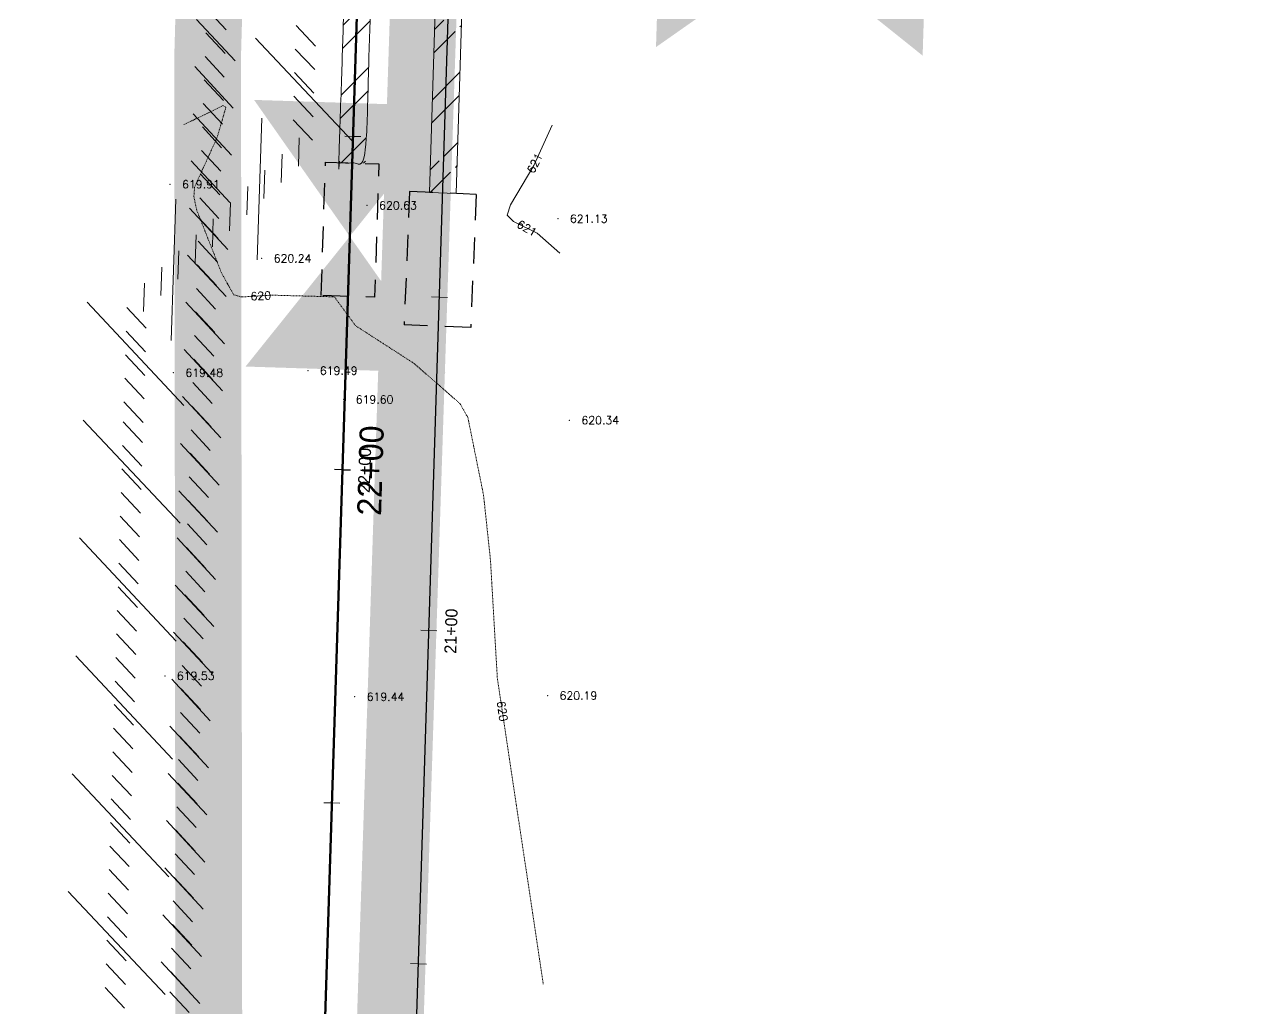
# Model space of a CAD drawing. Extents: x 2536931 to 2538613, y 7112513 to 7131087.
# Drawn here: x 2538331.3 to 2538514.2, y 7126976.9 to 7127124.4 of the extents above; entities that cross this region are included whole.
import ezdxf
from ezdxf.enums import TextEntityAlignment as Align

# ---------------------------------------------------------------- set-up
doc = ezdxf.new("R2010")
doc.units = 0
doc.header["$MEASUREMENT"] = 0
doc.linetypes.add('DGN Style 2', pattern=[6.486575, 3.891945, -2.59463])
doc.linetypes.add('HIDDEN2', pattern=[0.1875, 0.125, -0.0625])
for name, color, linetype, lineweight in [('C-BORE-PIT', 5, 'DGN Style 2', 30), ('C-PIPE-CASING', 6, 'Continuous', 13), ('C-SSWR-UGND', 1, 'Continuous', 30), ('C-SSWR-UGND-ABAN', 7, 'Continuous', 13), ('C-SSWR-UGND-ABAN-20-SCALE', 7, 'Continuous', 13), ('C-WATR-INST-100SCALE', 7, 'Continuous', 30), ('C-WATR-INST-200SCALE', 3, 'Continuous', 30), ('C-WATR-INST-20SCALE', 30, 'Continuous', 30), ('C-WATR-INST-40SCALE', 1, 'Continuous', 30), ('C-WATR-UGND', 4, 'Continuous', 53), ('C-WATR-UGND-ABANDON-100', 7, 'Continuous', 13), ('C-WATR-UGND-ABANDON-20', 7, 'Continuous', 13), ('D_ALIGN_WL_20_SCALE', 7, 'Continuous', 30), ('D_ALIGN_WL_40_SCALE', 7, 'Continuous', 30), ('distance', 54, 'Continuous', 0), ('PT', 7, 'Continuous', 0), ('PTELEV', 5, 'Continuous', 0), ('V-TOPO-MAJR', 252, 'HIDDEN2', 0), ('V-TOPO-MINR', 8, 'Continuous', 0)]:
    doc.layers.add(name, color=color, linetype=linetype, lineweight=lineweight)
doc.layers.add('C-WATR-UGND-OLD', color=56, linetype='Continuous', lineweight=53, plot=False)
doc.styles.add('L90', font='simplex.shx', dxfattribs={"height": 0.0075})
doc.styles.add('PTXT', font='romans.shx')
doc.styles.add('ROMANS', font='romans.shx')
doc.styles.add('Style-BRIDGE', font='BRIDGE.shx')

# ---------------------------------------------------------------- blocks, each defined once
blk = doc.blocks.new('WVP40SC')
at = {"layer": 'C-WATR-INST-40SCALE', "extrusion": (0, 0, -1)}
blk.add_solid([(4, -3), (4, 3), (0, 0)], dxfattribs=at)
at = {"layer": 'C-WATR-INST-40SCALE'}
blk.add_solid([(0, 0), (4, -3), (4, 3)], dxfattribs=at)
blk = doc.blocks.new('WVP40SC_1')
at = {"layer": 'C-WATR-INST-20SCALE', "extrusion": (0, 0, -1)}
blk.add_solid([(4, -3), (4, 3), (0, 0)], dxfattribs=at)
at = {"layer": 'C-WATR-INST-20SCALE'}
blk.add_solid([(0, 0), (4, -3), (4, 3)], dxfattribs=at)
blk = doc.blocks.new('WVP40SC_2')
at = {"layer": 'C-WATR-INST-200SCALE', "extrusion": (0, 0, -1)}
blk.add_solid([(4, -3), (4, 3), (0, 0)], dxfattribs=at)
at = {"layer": 'C-WATR-INST-200SCALE'}
blk.add_solid([(0, 0), (4, -3), (4, 3)], dxfattribs=at)
blk = doc.blocks.new('WVP40SC_3')
at = {"layer": 'C-WATR-UGND-OLD', "extrusion": (0, 0, -1)}
blk.add_solid([(4, -3), (4, 3), (0, 0)], dxfattribs=at)
at = {"layer": 'C-WATR-UGND-OLD'}
blk.add_solid([(0, 0), (4, -3), (4, 3)], dxfattribs=at)

msp = doc.modelspace()

# ---------------------------------------------------------------- hatches: boundary and pattern name
at = {"layer": 'C-PIPE-CASING', "lineweight": 13}
h = msp.add_hatch(dxfattribs=at)
h.set_pattern_fill('ANSI32', color=256, style=0)
h.set_pattern_definition([(225.067, (2538388.377, 7127109.078), (5.7796, 15.9874), [14.4, -1]), (225.067, (2538390.076, 7127107.3826), (5.7796, 15.9874), [14.4, -1])])
h.paths.add_polyline_path([(2538398.02, 7127163.29), (2538394.03, 7127163.41), (2538392, 7127099.23), (2538396, 7127099.1)])
h = msp.add_hatch(dxfattribs=at)
h.set_pattern_fill('ANSI32', color=256, style=0)
h.set_pattern_definition([(224.922, (2538381.27, 7127126.5314), (5.1119, 15.2666), []), (224.922, (2538382.9645, 7127124.832), (5.1119, 15.2666), [])])
h.paths.add_polyline_path([(2538383.98, 7127151.59), (2538379.98, 7127151.68), (2538378.41, 7127103.69), (2538382.41, 7127103.63)])

# ---------------------------------------------------------------- linework, layer by layer
at = {"layer": 'C-BORE-PIT'}
for p, q in [((2538389, 7127099.37), (2538388.21, 7127079.38)), ((2538399, 7127098.97), (2538389, 7127099.37)), ((2538399, 7127098.97), (2538398.2, 7127078.98)), ((2538398.2, 7127078.98), (2538388.21, 7127079.38))]:
    msp.add_line(p, q, dxfattribs=at)
at = {"layer": 'C-BORE-PIT', "flags": 128}
msp.add_lwpolyline([(2538375.78, 7127083.79), (2538376.41, 7127103.78), (2538384.41, 7127103.53), (2538383.78, 7127083.54)], close=True, dxfattribs=at)
at = {"layer": 'C-PIPE-CASING', "lineweight": 13, "flags": 128}
msp.add_lwpolyline([(2538394.03, 7127163.41), (2538392, 7127099.23), (2538396, 7127099.1), (2538398.02, 7127163.29)], close=True, dxfattribs=at)
at = {"layer": 'C-PIPE-CASING', "linetype": 'Continuous', "lineweight": 13}
msp.add_open_spline([(2538383.98, 7127151.59), (2538379.98, 7127151.68), (2538378.41, 7127103.69), (2538382.41, 7127103.63), (2538383.98, 7127151.59)], degree=1, dxfattribs=at)
at = {"layer": 'C-SSWR-UGND'}
msp.add_line((2538381.69, 7126708.73), (2538396.35, 7127173.5), dxfattribs=at)
at = {"layer": 'C-SSWR-UGND-ABAN', "linetype": 'Continuous'}
for p, q in [((2538357.08, 7127125.19), (2538362.85, 7127118.97)), ((2538356.81, 7127118.12), (2538362.58, 7127111.9)), ((2538356.55, 7127111.05), (2538362.32, 7127104.83)), ((2538356.28, 7127103.99), (2538362.05, 7127097.77)), ((2538356.02, 7127096.92), (2538361.79, 7127090.7)), ((2538355.75, 7127089.86), (2538361.52, 7127083.64)), ((2538355.49, 7127082.79), (2538361.26, 7127076.57)), ((2538355.22, 7127075.72), (2538360.99, 7127069.5)), ((2538354.96, 7127068.66), (2538360.73, 7127062.44)), ((2538354.69, 7127061.59), (2538360.46, 7127055.37)), ((2538354.43, 7127054.53), (2538360.2, 7127048.31)), ((2538354.16, 7127047.46), (2538359.93, 7127041.24)), ((2538353.9, 7127040.39), (2538359.67, 7127034.17)), ((2538353.63, 7127033.33), (2538359.4, 7127027.11)), ((2538353.37, 7127026.26), (2538359.14, 7127020.04)), ((2538353.1, 7127019.2), (2538358.87, 7127012.97)), ((2538352.84, 7127012.13), (2538358.61, 7127005.91)), ((2538352.57, 7127005.06), (2538358.34, 7126998.84)), ((2538352.31, 7126998), (2538358.08, 7126991.78)), ((2538352.04, 7126990.93), (2538357.81, 7126984.71)), ((2538351.78, 7126983.87), (2538357.55, 7126977.64))]:
    msp.add_line(p, q, dxfattribs=at)
at = {"layer": 'C-SSWR-UGND-ABAN-20-SCALE', "linetype": 'Continuous'}
for p, q in [((2538358.62, 7127126.73), (2538361.5, 7127123.62)), ((2538358.48, 7127123.2), (2538361.37, 7127120.09)), ((2538358.35, 7127119.66), (2538361.24, 7127116.55)), ((2538358.22, 7127116.13), (2538361.1, 7127113.02)), ((2538358.09, 7127112.6), (2538360.97, 7127109.49)), ((2538357.95, 7127109.07), (2538360.84, 7127105.95)), ((2538357.82, 7127105.53), (2538360.71, 7127102.42)), ((2538357.69, 7127102), (2538360.57, 7127098.89)), ((2538357.56, 7127098.47), (2538360.44, 7127095.36)), ((2538357.44, 7127095.47), (2538360.33, 7127092.36)), ((2538357.31, 7127091.93), (2538360.2, 7127088.82)), ((2538357.18, 7127088.4), (2538360.06, 7127085.29)), ((2538357.05, 7127084.87), (2538359.93, 7127081.76)), ((2538356.91, 7127081.34), (2538359.8, 7127078.23)), ((2538356.78, 7127077.8), (2538359.67, 7127074.69)), ((2538356.65, 7127074.27), (2538359.53, 7127071.16)), ((2538356.52, 7127070.74), (2538359.4, 7127067.63)), ((2538356.38, 7127067.2), (2538359.27, 7127064.09)), ((2538356.25, 7127063.67), (2538359.14, 7127060.56)), ((2538356.12, 7127060.14), (2538359.01, 7127057.03)), ((2538355.99, 7127056.6), (2538358.87, 7127053.49)), ((2538355.85, 7127053.07), (2538358.74, 7127049.96)), ((2538355.72, 7127049.54), (2538358.61, 7127046.43)), ((2538355.59, 7127046), (2538358.48, 7127042.89)), ((2538355.46, 7127042.47), (2538358.34, 7127039.36)), ((2538355.33, 7127038.94), (2538358.21, 7127035.83)), ((2538355.19, 7127035.41), (2538358.08, 7127032.3)), ((2538355.06, 7127031.87), (2538357.95, 7127028.76)), ((2538354.93, 7127028.34), (2538357.81, 7127025.23)), ((2538354.8, 7127024.81), (2538357.68, 7127021.7)), ((2538354.66, 7127021.27), (2538357.55, 7127018.16)), ((2538354.53, 7127017.74), (2538357.42, 7127014.63)), ((2538354.4, 7127014.21), (2538357.28, 7127011.1)), ((2538354.27, 7127010.67), (2538357.15, 7127007.56)), ((2538354.13, 7127007.14), (2538357.02, 7127004.03)), ((2538354, 7127003.61), (2538356.89, 7127000.5)), ((2538353.87, 7127000.08), (2538356.75, 7126996.96)), ((2538353.74, 7126996.54), (2538356.62, 7126993.43)), ((2538353.6, 7126993.01), (2538356.49, 7126989.9)), ((2538353.47, 7126989.48), (2538356.36, 7126986.37)), ((2538353.34, 7126985.94), (2538356.22, 7126982.83)), ((2538353.21, 7126982.41), (2538356.09, 7126979.3)), ((2538353.09, 7126979.41), (2538355.98, 7126976.3))]:
    msp.add_line(p, q, dxfattribs=at)
at = {"layer": 'C-WATR-UGND'}
msp.add_line((2538368.71, 7126732.77), (2538423.09, 7128457.03), dxfattribs=at)
at = {"layer": 'C-WATR-UGND-ABANDON-100'}
for p, q in [((2538365.94, 7127122.41), (2538380.46, 7127106.94)), ((2538366.86, 7127110.37), (2538366.19, 7127089.17)), ((2538353.97, 7127098.27), (2538353.29, 7127077.07)), ((2538355.18, 7127067.31), (2538340.67, 7127082.78)), ((2538354.62, 7127049.64), (2538340.1, 7127065.11)), ((2538354.05, 7127031.97), (2538339.54, 7127047.44)), ((2538353.49, 7127014.3), (2538338.98, 7127029.77)), ((2538352.93, 7126996.63), (2538338.41, 7127012.1)), ((2538352.36, 7126978.97), (2538337.85, 7126994.44))]:
    msp.add_line(p, q, dxfattribs=at)
at = {"layer": 'C-WATR-UGND-ABANDON-20', "linetype": 'Continuous'}
for p, q in [((2538372.01, 7127124.29), (2538374.91, 7127121.2)), ((2538371.89, 7127120.76), (2538374.8, 7127117.67)), ((2538371.78, 7127117.23), (2538374.68, 7127114.13)), ((2538371.67, 7127113.69), (2538374.57, 7127110.6)), ((2538371.56, 7127110.16), (2538374.46, 7127107.07)), ((2538372.49, 7127107.42), (2538372.35, 7127103.17)), ((2538369.91, 7127105), (2538369.77, 7127100.76)), ((2538367.33, 7127102.58), (2538367.19, 7127098.34)), ((2538364.75, 7127100.16), (2538364.62, 7127095.92)), ((2538362.17, 7127097.74), (2538362.04, 7127093.5)), ((2538359.59, 7127095.32), (2538359.46, 7127091.08)), ((2538357.01, 7127092.9), (2538356.88, 7127088.66)), ((2538354.44, 7127090.48), (2538354.3, 7127086.24)), ((2538351.86, 7127088.06), (2538351.72, 7127083.82)), ((2538349.28, 7127085.64), (2538349.14, 7127081.4)), ((2538346.64, 7127081.99), (2538349.55, 7127078.9)), ((2538346.53, 7127078.46), (2538349.43, 7127075.36)), ((2538346.42, 7127074.92), (2538349.32, 7127071.83)), ((2538346.31, 7127071.39), (2538349.21, 7127068.3)), ((2538346.19, 7127067.86), (2538349.1, 7127064.76)), ((2538346.1, 7127064.86), (2538349, 7127061.76)), ((2538345.99, 7127061.32), (2538348.89, 7127058.23)), ((2538345.87, 7127057.79), (2538348.78, 7127054.7)), ((2538345.76, 7127054.26), (2538348.66, 7127051.16)), ((2538345.65, 7127050.72), (2538348.55, 7127047.63)), ((2538345.53, 7127047.19), (2538348.44, 7127044.09)), ((2538345.42, 7127043.66), (2538348.32, 7127040.56)), ((2538345.31, 7127040.12), (2538348.21, 7127037.03)), ((2538345.2, 7127036.59), (2538348.1, 7127033.49)), ((2538345.08, 7127033.05), (2538347.99, 7127029.96)), ((2538344.97, 7127029.52), (2538347.87, 7127026.43)), ((2538344.86, 7127025.99), (2538347.76, 7127022.89)), ((2538344.75, 7127022.45), (2538347.65, 7127019.36)), ((2538344.63, 7127018.92), (2538347.54, 7127015.82)), ((2538344.52, 7127015.39), (2538347.42, 7127012.29)), ((2538344.41, 7127011.85), (2538347.31, 7127008.76)), ((2538344.3, 7127008.32), (2538347.2, 7127005.22)), ((2538344.18, 7127004.78), (2538347.09, 7127001.69)), ((2538344.07, 7127001.25), (2538346.97, 7126998.16)), ((2538343.96, 7126997.72), (2538346.86, 7126994.62)), ((2538343.84, 7126994.18), (2538346.75, 7126991.09)), ((2538343.73, 7126990.65), (2538346.63, 7126987.55)), ((2538343.62, 7126987.12), (2538346.52, 7126984.02)), ((2538343.51, 7126983.58), (2538346.41, 7126980.49)), ((2538343.39, 7126980.05), (2538346.3, 7126976.95))]:
    msp.add_line(p, q, dxfattribs=at)
at = {"layer": 'D_ALIGN_WL_20_SCALE', "color": 6, "lineweight": 13}
for p, q in [((2538380.54, 7127107.66), (2538379.34, 7127107.69)), ((2538380.54, 7127107.66), (2538381.73, 7127107.62)), ((2538378.96, 7127057.68), (2538377.76, 7127057.72)), ((2538378.96, 7127057.68), (2538380.16, 7127057.64)), ((2538377.38, 7127007.71), (2538376.18, 7127007.74)), ((2538377.38, 7127007.71), (2538378.58, 7127007.67))]:
    msp.add_line(p, q, dxfattribs=at)
at = {"layer": 'D_ALIGN_WL_20_SCALE', "color": 2, "lineweight": 13}
for p, q in [((2538393.51, 7127083.55), (2538392.31, 7127083.59)), ((2538393.51, 7127083.55), (2538394.71, 7127083.51)), ((2538391.93, 7127033.57), (2538390.73, 7127033.61)), ((2538391.93, 7127033.57), (2538393.13, 7127033.53)), ((2538390.36, 7126983.6), (2538389.16, 7126983.64)), ((2538390.36, 7126983.6), (2538391.56, 7126983.56))]:
    msp.add_line(p, q, dxfattribs=at)
at = {"layer": 'D_ALIGN_WL_40_SCALE', "color": 6}
for q in [(2538377.76, 7127057.72), (2538380.16, 7127057.64)]:
    msp.add_line((2538378.96, 7127057.68), q, dxfattribs=at)
at = {"layer": 'distance', "color": 7, "linetype": 'Continuous', "lineweight": 0, "const_width": 10}
for points in [[(2538509.23, 7129167.85), (2538386.36, 7128095.99), (2538358.75, 7127119.82), (2538359.33, 7126636.89), (2538336.27, 7125875.85)], [(2538350.05, 7125872.84), (2538429.93, 7128312.9), (2538436.68, 7128453.75), (2538506.78, 7129126.31)]]:
    msp.add_lwpolyline(points, dxfattribs=at)
at = {"layer": 'PT'}
for p in [(2538353.11, 7127100.47, 619.91), (2538382.66, 7127097.3, 620.63), (2538411.27, 7127095.32, 621.13), (2538366.85, 7127089.36, 620.24), (2538353.61, 7127072.21, 619.48), (2538373.77, 7127072.53, 619.49), (2538379.15, 7127068.21, 619.6), (2538412.99, 7127065.1, 620.34), (2538352.33, 7127026.77, 619.53), (2538380.79, 7127023.63, 619.44), (2538409.71, 7127023.81, 620.19)]:
    msp.add_point(p, dxfattribs=at)
at = {"layer": 'V-TOPO-MAJR', "elevation": 620, "flags": 128}
msp.add_lwpolyline([(2538409.07, 7126980.53), (2538402.18, 7127026.45), (2538401.15, 7127044.15), (2538400.12, 7127053.84), (2538397.77, 7127065.5), (2538396.55, 7127067.63), (2538389.67, 7127073.63), (2538380.94, 7127079.26), (2538377.75, 7127083.6), (2538368.4, 7127083.85), (2538363.8, 7127083.58), (2538362.64, 7127083.91), (2538360.81, 7127087.22), (2538357.11, 7127096.61), (2538356.68, 7127098.62), (2538356.79, 7127100.08), (2538360.18, 7127107.52), (2538361.49, 7127112.06), (2538361.04, 7127112.27), (2538355.2, 7127109.42)], dxfattribs=at)
at = {"layer": 'V-TOPO-MINR', "elevation": 621, "flags": 128}
msp.add_lwpolyline([(2538410.39, 7127109.32), (2538407.64, 7127103.3), (2538404.16, 7127097.42), (2538403.68, 7127095.85), (2538404.6, 7127094.91), (2538408.13, 7127093.13), (2538411.56, 7127090.17)], dxfattribs=at)

# ---------------------------------------------------------------- block references
at = {"layer": 'C-WATR-INST-100SCALE', "xscale": 2.5, "yscale": 2.5, "zscale": 2.5, "rotation": 88.19367706702339}
msp.add_blockref('WVP40SC_3', (2538380.06, 7127092.66), dxfattribs=at)
at = {"layer": 'C-WATR-INST-200SCALE'}
for p, xscale, yscale, zscale, rotation in [((2538446.44, 7127135.4), 5, 5, 5, 178.1750410399702), ((2538380.06, 7127092.66), 5.000000000000001, 5.000000000000001, 5.000000000000001, 88.17507456812496)]:
    msp.add_blockref('WVP40SC_2', p, dxfattribs=dict(at, xscale=xscale, yscale=yscale, zscale=zscale, rotation=rotation))
at = {"layer": 'C-WATR-INST-20SCALE', "xscale": 0.4999999999999999, "yscale": 0.5, "zscale": 0.5, "rotation": 88.17507456812496}
msp.add_blockref('WVP40SC_1', (2538380.06, 7127092.66), dxfattribs=at)
at = {"layer": 'C-WATR-INST-40SCALE', "rotation": 88.17507456812496}
msp.add_blockref('WVP40SC', (2538380.06, 7127092.66), dxfattribs=at)

# ---------------------------------------------------------------- texts
at = {"layer": 'D_ALIGN_WL_20_SCALE', "color": 2, "lineweight": 13, "style": 'Style-BRIDGE'}
msp.add_text('21+00', height=1.8, rotation=88.1937, dxfattribs=at).set_placement((2538394.33, 7127033.5), align=Align.TOP_CENTER)
at = {"layer": 'D_ALIGN_WL_20_SCALE', "color": 6, "lineweight": 13, "insert": (2538381.36, 7127057.61), "char_height": 1.8, "attachment_point": 2, "rotation": 88.1937, "line_spacing_factor": 0.722892, "style": 'L90'}
msp.add_mtext('\\FBRIDGE.shx;22+00', dxfattribs=at)
at = {"layer": 'D_ALIGN_WL_40_SCALE', "color": 6, "insert": (2538381.36, 7127057.61), "char_height": 3.6, "attachment_point": 2, "rotation": 88.1937, "line_spacing_factor": 0.722892, "style": 'L90'}
msp.add_mtext('\\FBRIDGE.shx;22+00', dxfattribs=at)
at = {"layer": 'PTELEV', "style": 'PTXT'}
for s, p in [('619.91', (2538354.91, 7127099.87, 619.91)), ('620.63', (2538384.46, 7127096.7, 620.63)), ('621.13', (2538413.07, 7127094.72, 621.13)), ('620.24', (2538368.65, 7127088.76, 620.24)), ('619.48', (2538355.41, 7127071.62, 619.48)), ('619.49', (2538375.57, 7127071.93, 619.49)), ('619.60', (2538380.95, 7127067.61, 619.6)), ('620.34', (2538414.79, 7127064.5, 620.34)), ('619.53', (2538354.13, 7127026.17, 619.53)), ('619.44', (2538382.59, 7127023.03, 619.44)), ('620.19', (2538411.51, 7127023.21, 620.19))]:
    msp.add_text(s, height=1.2, dxfattribs=at).set_placement(p)
at = {"layer": 'V-TOPO-MAJR', "char_height": 1.2, "attachment_point": 5, "style": 'ROMANS'}
for insert, rotation in [((2538366.71, 7127083.75), 2.5901), ((2538402.93, 7127021.47), 278.5364)]:
    msp.add_mtext('620', dxfattribs=dict(at, insert=insert, rotation=rotation))
at = {"layer": 'V-TOPO-MINR', "char_height": 1.2, "attachment_point": 5, "style": 'ROMANS'}
for insert, rotation in [((2538407.8, 7127103.65), 62.8873), ((2538406.62, 7127093.89), 329.9642)]:
    msp.add_mtext('621', dxfattribs=dict(at, insert=insert, rotation=rotation))

doc.saveas('drawing.dxf')
